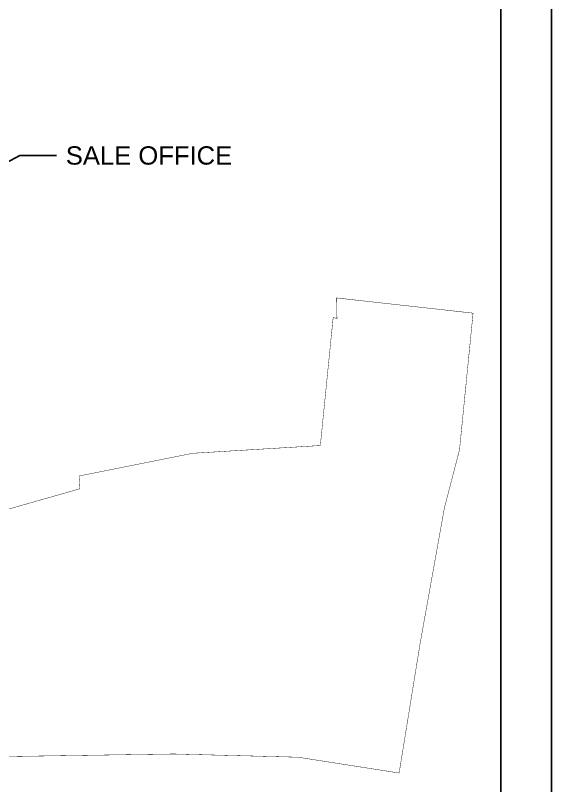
# Model space of a CAD drawing. Header units: metres. Extents: x 494 to 1845, y -666 to 1061.
# Drawn here: x 1552.34 to 1557.11, y 219.42 to 226.28 of the extents above; entities that cross this region are included whole.
import ezdxf
from ezdxf import colors
from ezdxf.entities.mleader import LeaderData, LeaderLine
from ezdxf.math import Vec2, Vec3

# ---------------------------------------------------------------- set-up
doc = ezdxf.new("R2010")
doc.units = ezdxf.units.M
doc.header["$MEASUREMENT"] = 0
doc.layers.add('SHEET', color=7, linetype='Continuous')
doc.layers.add('WALL', color=250, linetype='Continuous')
doc.styles.get("Standard").update_dxf_attribs({"font": 'arial.ttf'})

# ---------------------------------------------------------------- blocks, each defined once
blk = doc.blocks.new('zw$2024')
at = {"layer": 'WALL', "lineweight": 50, "ltscale": 0.5, "const_width": 0.00405}
blk.add_lwpolyline([(1.824, 0.1646), (3.4513, 0.1895), (4.6713, 0.1578), (5.6652, 0.0023), (5.8713, 1.2771), (6.1104, 2.6109), (6.2584, 3.1792), (6.3915, 4.5227), (5.0509, 4.6722), (5.0545, 4.4705), (5.0169, 4.4803), (4.8909, 3.2213), (3.638, 3.1452), (2.5204, 2.9215), (2.5286, 2.7963), (1.4874, 2.4998)], dxfattribs=at)
blk = doc.blocks.new('sadfsdf')
at = {"layer": 'SHEET'}
for points in [[(94.9406, 52.864), (94.9406, 0), (0, 0), (0, 52.864)], [(94.488, 52.4113), (94.488, 0.4526), (0.4526, 0.4526), (0.4526, 52.4113)]]:
    blk.add_lwpolyline(points, close=True, dxfattribs=at)
at = {"color": 3, "xscale": 0.9052046613064094, "yscale": 0.9052046613064094, "zscale": 0.9052046613064094}
blk.add_blockref('zw$2024', (88.4566, 36.5145), dxfattribs=at)
at = {"layer": 'SHEET'}
ml = blk.add_multileader_mtext('Standard', dxfattribs=at)
ml.set_content('SALE OFFICE', color=256)
ml.set_leader_properties()
ml.build(insert=Vec2(0, 0))
ml.multileader.update_dxf_attribs({"dogleg_length": 0.36, "arrow_head_size": 0.1629})
ctx = ml.context
ctx.base_point, ctx.char_height, ctx.arrow_head_size, ctx.landing_gap_size, ctx.plane_origin = Vec3(90.5384, 42.0101), 0.162937, 0.1629, 0.0815, Vec3(89.4509, 41.6146)
notes = []
notes.append((ctx, [(0, (1, 1, 0), (90.2125, 42.0101), (1, 0), 0.3259, [(0, [(89.4509, 41.6146)], 0, [])])]))
ctx.mtext.insert, ctx.mtext.flow_direction = Vec3(90.6199, 42.093), 5
for ctx, leaders in notes:
    for number, flags, end, landing, length, lines in leaders:
        leader = LeaderData()
        leader.index, (leader.has_last_leader_line, leader.has_dogleg_vector, leader.attachment_direction) = number, flags
        leader.last_leader_point, leader.dogleg_vector, leader.dogleg_length = Vec3(end), Vec3(landing), length
        for number, points, colour, breaks in lines:
            line = LeaderLine()
            line.index, line.vertices, line.color, line.breaks = number, Vec3.list(points), colors.encode_raw_color(colour), breaks
            leader.lines.append(line)
        ctx.leaders.append(leader)

msp = doc.modelspace()

# ---------------------------------------------------------------- block references
msp.add_blockref('sadfsdf', (1462.167, 183.0184))

doc.saveas('drawing.dxf')
